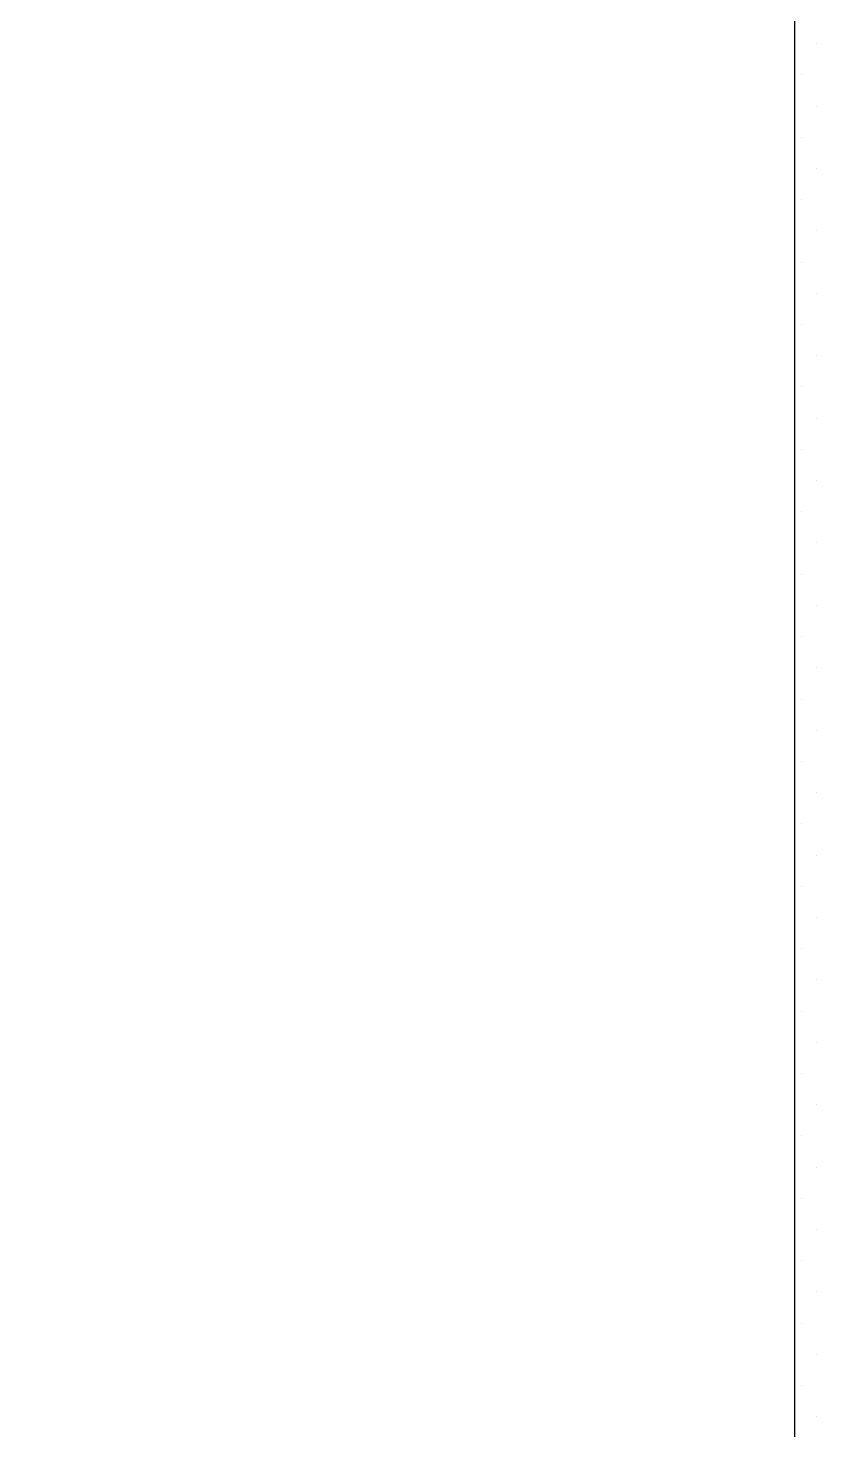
# Model space of a CAD drawing. Extents: x 13898408 to 14113608, y -853943 to -68012.
# Drawn here: x 14079458.9 to 14079466.05, y -848714.3 to -848701.67 of the extents above; entities that cross this region are included whole.
import ezdxf

# ---------------------------------------------------------------- set-up
doc = ezdxf.new("R2010")
doc.units = 0
doc.header["$LTSCALE"] = 1000
doc.header["$MEASUREMENT"] = 0

# ---------------------------------------------------------------- blocks, each defined once
blk = doc.blocks.new('*X38')
at = {"color": 0}
for p, q in [((-65.96875, 1313.1875), (-65.96875, 1313.1875)), ((-66, 1313.125), (-66, 1313.125)), ((-65.96875, 1313.0625), (-65.96875, 1313.0625)), ((-66, 1313), (-66, 1313)), ((-65.96875, 1312.9375), (-65.96875, 1312.9375)), ((-66, 1312.875), (-66, 1312.875)), ((-65.96875, 1312.8125), (-65.96875, 1312.8125)), ((-66, 1312.75), (-66, 1312.75)), ((-65.96875, 1312.6875), (-65.96875, 1312.6875)), ((-66, 1312.625), (-66, 1312.625)), ((-65.96875, 1312.5625), (-65.96875, 1312.5625)), ((-66, 1312.5), (-66, 1312.5)), ((-65.96875, 1312.4375), (-65.96875, 1312.4375)), ((-66, 1312.375), (-66, 1312.375)), ((-65.96875, 1312.3125), (-65.96875, 1312.3125)), ((-66, 1312.25), (-66, 1312.25)), ((-65.96875, 1312.1875), (-65.96875, 1312.1875)), ((-66, 1312.125), (-66, 1312.125)), ((-65.96875, 1312.0625), (-65.96875, 1312.0625)), ((-66, 1312), (-66, 1312)), ((-65.96875, 1311.9375), (-65.96875, 1311.9375)), ((-66, 1311.875), (-66, 1311.875)), ((-65.96875, 1311.8125), (-65.96875, 1311.8125)), ((-66, 1311.75), (-66, 1311.75)), ((-65.96875, 1311.6875), (-65.96875, 1311.6875)), ((-66, 1311.625), (-66, 1311.625)), ((-65.96875, 1311.5625), (-65.96875, 1311.5625)), ((-66, 1311.5), (-66, 1311.5)), ((-65.96875, 1311.4375), (-65.96875, 1311.4375)), ((-66, 1311.375), (-66, 1311.375)), ((-65.96875, 1311.3125), (-65.96875, 1311.3125)), ((-66, 1311.25), (-66, 1311.25)), ((-65.96875, 1311.1875), (-65.96875, 1311.1875)), ((-66, 1311.125), (-66, 1311.125)), ((-65.96875, 1311.0625), (-65.96875, 1311.0625)), ((-66, 1311), (-66, 1311)), ((-65.96875, 1310.9375), (-65.96875, 1310.9375)), ((-66, 1310.875), (-66, 1310.875)), ((-65.96875, 1310.8125), (-65.96875, 1310.8125)), ((-66, 1310.75), (-66, 1310.75)), ((-65.96875, 1310.6875), (-65.96875, 1310.6875)), ((-66, 1310.625), (-66, 1310.625)), ((-65.96875, 1310.5625), (-65.96875, 1310.5625)), ((-66, 1310.5), (-66, 1310.5)), ((-65.96875, 1310.4375), (-65.96875, 1310.4375))]:
    blk.add_line(p, q, dxfattribs=at)
blk = doc.blocks.new('A$C5D7C7B29')
at = {"color": 2}
blk.add_lwpolyline([(8023.345, 7992.249), (8434.969, 8033.372), (8628.379, 7720.186), (9070.84, 7720.186), (9070.84, 9616.991), (8379.701, 9616.991)], dxfattribs=at)
blk.add_arc((9070.84, 8492.946), 54, 270, 0)
at = {"xscale": 9, "yscale": 9, "zscale": 9}
blk.add_blockref('*X38', (9664.956, -3350.48), dxfattribs=at)

msp = doc.modelspace()

# ---------------------------------------------------------------- block references
at = {"xscale": 0.4999999999999998, "yscale": 0.4999999999999998, "zscale": 0.4999999999999998}
msp.add_blockref('A$C5D7C7B29', (14074930.384, -852935.912), dxfattribs=at)

doc.saveas('drawing.dxf')
